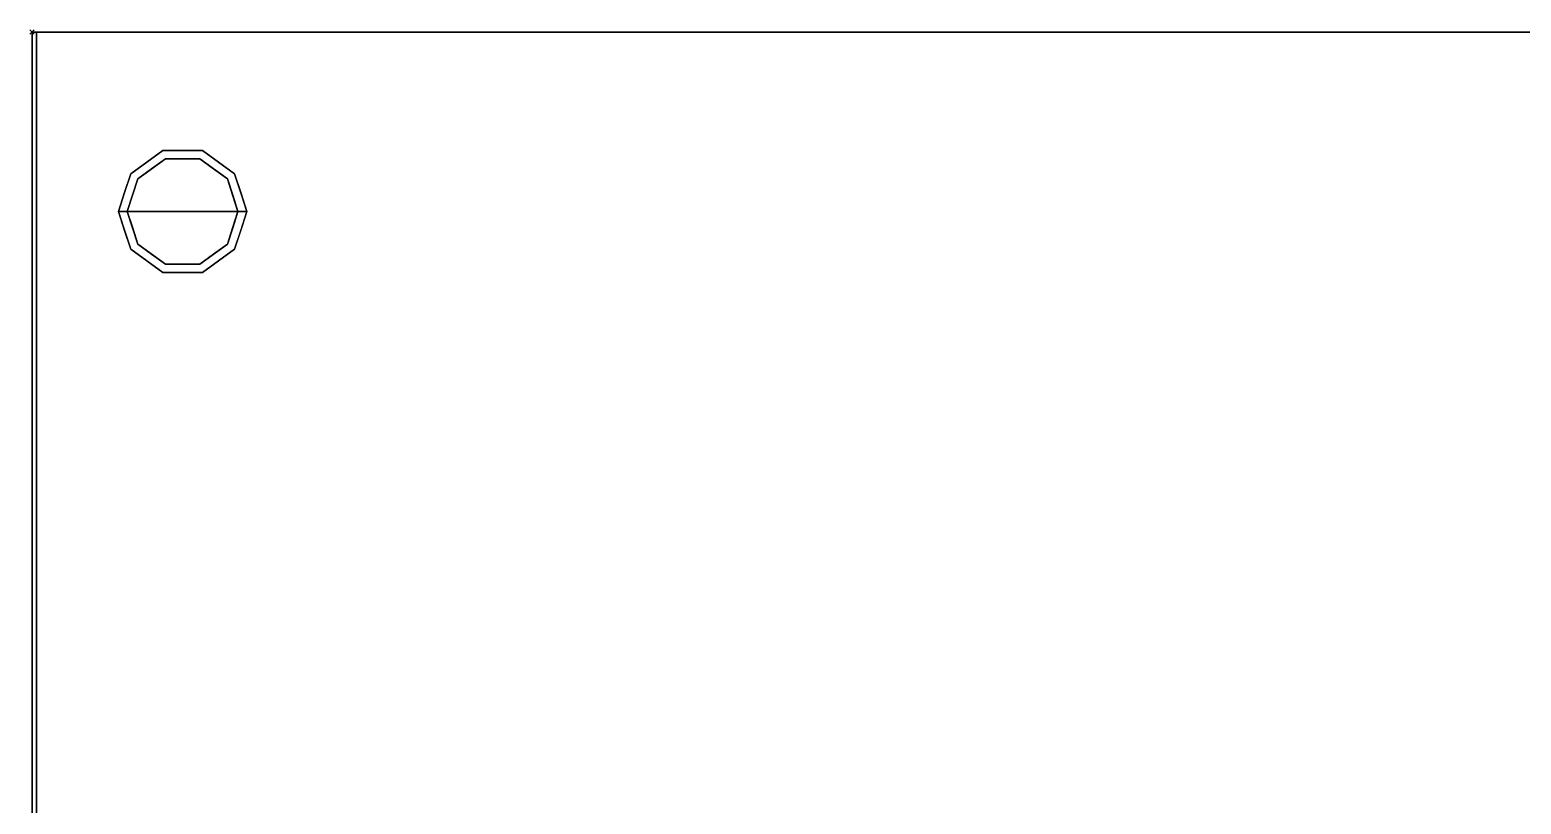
# Model space of a CAD drawing. Header units: millimetres. Extents: x -1 to 1346, y -1098 to 1.
# Drawn here: x -1 to 672, y -349 to 1 of the extents above; entities that cross this region are included whole.
import ezdxf

# ---------------------------------------------------------------- set-up
doc = ezdxf.new("R2010")
doc.units = ezdxf.units.MM
doc.header["$PDMODE"] = 3
doc.linetypes.add('NASCOSTA', pattern=[9.525, 6.35, -3.175])
for name, color, linetype in [('IQ_200_2D', 1, 'Continuous'), ('IQ_200_3D', 1, 'Continuous'), ('IQ_204_2D', 7, 'Continuous'), ('IQ_204_3D', 7, 'Continuous'), ('IQ_INS_3D', 3, 'Continuous')]:
    doc.layers.add(name, color=color, linetype=linetype)

msp = doc.modelspace()

# ---------------------------------------------------------------- linework, layer by layer
at = {"layer": 'IQ_200_2D'}
msp.add_lwpolyline([(0, 0), (1345, 0), (1345, -700), (0, -700)], close=True, dxfattribs=at)
at = {"layer": 'IQ_200_3D'}
for points in [[(1345, -700, 850), (0, -700, 850), (0, 0, 850), (1345, 0, 850)], [(1345, 0, 900), (0, 0, 900), (0, -700, 900), (1345, -700, 900)], [(1345, 0, 900), (0, 0, 900), (0, 0, 850), (1345, 0, 850)], [(0, -700, 900), (0, 0, 900), (0, 0, 850), (0, -700, 850)], [(1343, -645, 150), (2, -645, 150), (2, 0, 150), (1343, 0, 150)], [(1343, 0, 150), (2, 0, 150), (2, 0, 850), (1343, 0, 850)]]:
    msp.add_3dface(points, dxfattribs=at)
for points, invisible_edges in [([(2, -645, 198), (2, -695, 850), (2, 0, 850), (2, 0, 150)], 9), ([(2, -645, 150), (2, -645, 198), (2, 0, 150)], 2)]:
    msp.add_3dface(points, dxfattribs=dict(at, invisible_edges=invisible_edges))
at = {"layer": 'IQ_204_2D', "color": 7, "linetype": 'NASCOSTA', "ltscale": 10}
msp.add_lwpolyline([(2, 0), (1343, 0), (1343, -645), (2, -645)], close=True, dxfattribs=at)
at = {"layer": 'IQ_204_3D'}
for points, invisible_edges in [([(44.54, -63.95, 25), (59.04, -53.42, 25), (60.27, -57.22, 25), (47.77, -66.31, 25)], 10), ([(51.79, -58.69, 150), (59.04, -53.42, 150), (59.04, -53.42, 25), (51.79, -58.69, 25)], 10), ([(68, -53.42, 25), (59.04, -53.42, 25), (59.04, -53.42, 150), (68, -53.42, 150)], 10), ([(59.04, -53.42, 25), (76.96, -53.42, 25), (75.73, -57.22, 25), (60.27, -57.22, 25)], 10), ([(76.96, -53.42, 25), (68, -53.42, 25), (68, -53.42, 150), (76.96, -53.42, 150)], 10), ([(75.73, -57.22, 25), (76.96, -53.42, 25), (91.46, -63.95, 25), (88.23, -66.31, 25)], 5), ([(76.96, -53.42, 150), (84.21, -58.69, 150), (84.21, -58.69, 25), (76.96, -53.42, 25)], 10), ([(60.27, -57.22), (68, -81), (43, -81), (47.77, -66.31)], 1), ([(44.54, -63.95, 150), (51.79, -58.69, 150), (51.79, -58.69, 25), (44.54, -63.95, 25)], 10), ([(54.02, -61.76), (54.02, -61.76, 25), (60.27, -57.22, 25), (60.27, -57.22)], 5), ([(60.27, -57.22), (60.27, -57.22, 25), (68, -57.22, 25), (68, -57.22)], 5), ([(68, -81), (68, -81), (60.27, -57.22), (75.73, -57.22)], 11), ([(68, -57.22), (68, -57.22, 25), (75.73, -57.22, 25), (75.73, -57.22)], 5), ([(93, -81), (68, -81), (75.73, -57.22), (88.23, -66.31)], 2), ([(81.98, -61.76), (75.73, -57.22), (75.73, -57.22, 25), (81.98, -61.76, 25)], 10), ([(91.46, -63.95, 25), (84.21, -58.69, 25), (84.21, -58.69, 150), (91.46, -63.95, 150)], 10), ([(39, -81, 25), (44.54, -63.95, 25), (47.77, -66.31, 25), (43, -81, 25)], 2), ([(44.54, -63.95, 25), (41.77, -72.48, 25), (41.77, -72.48, 150), (44.54, -63.95, 150)], 10), ([(45.39, -73.65), (45.39, -73.65, 25), (47.77, -66.31, 25), (47.77, -66.31)], 5), ([(47.77, -66.31), (47.77, -66.31, 25), (54.02, -61.76, 25), (54.02, -61.76)], 5), ([(88.23, -66.31), (81.98, -61.76), (81.98, -61.76, 25), (88.23, -66.31, 25)], 10), ([(88.23, -66.31, 25), (91.46, -63.95, 25), (97, -81, 25), (93, -81, 25)], 1), ([(90.68, -73.87), (90.68, -73.87), (88.23, -66.31), (90.61, -73.65, 25)], 13), ([(88.23, -66.31, 25), (88.23, -66.31, 25), (90.61, -73.65, 25), (88.23, -66.31)], 13), ([(91.46, -63.95, 25), (91.46, -63.95, 25), (91.46, -63.95, 150), (93.07, -68.92, 25)], 6), ([(94.23, -72.48, 150), (94.23, -72.48, 150), (93.07, -68.92, 25), (91.46, -63.95, 150)], 6), ([(41.77, -72.48, 150), (41.77, -72.48, 25), (39, -81, 25), (39, -81, 150)], 1), ([(43, -81), (43, -81, 25), (45.39, -73.65, 25), (45.39, -73.65)], 4), ([(90.61, -73.65, 25), (90.61, -73.65, 25), (93, -81, 25), (90.68, -73.87)], 13), ([(93, -81, 25), (93, -81, 25), (93, -81), (90.68, -73.87)], 9), ([(94.23, -72.48, 150), (94.23, -72.48, 150), (94.69, -73.88, 25), (93.07, -68.92, 25)], 11), ([(94.23, -72.48, 150), (94.23, -72.48, 150), (97, -81, 150), (94.69, -73.88, 25)], 13), ([(97, -81, 150), (97, -81, 150), (97, -81, 25), (94.69, -73.88, 25)], 9), ([(39, -81, 150), (39, -81, 150), (39, -81, 25), (41.31, -88.12, 25)], 9), ([(41.77, -89.52, 150), (41.77, -89.52, 150), (39, -81, 150), (41.31, -88.12, 25)], 13), ([(39, -81, 25), (43, -81, 25), (47.77, -95.69, 25), (44.54, -98.05, 25)], 4), ([(45.39, -88.35, 25), (45.39, -88.35, 25), (43, -81, 25), (45.32, -88.13)], 13), ([(43, -81, 25), (43, -81, 25), (43, -81), (45.32, -88.13)], 9), ([(43, -81), (68, -81), (60.27, -104.78), (47.77, -95.69)], 2), ([(60.27, -104.78), (60.27, -104.78), (68, -81), (75.73, -104.78)], 6), ([(75.73, -104.78), (68, -81), (93, -81), (88.23, -95.69)], 1), ([(88.23, -95.69, 25), (93, -81, 25), (97, -81, 25), (91.46, -98.05, 25)], 8), ([(93, -81, 25), (93, -81, 25), (90.61, -88.35, 25), (90.68, -88.13)], 13), ([(90.68, -88.13), (90.68, -88.13), (93, -81), (93, -81, 25)], 9), ([(94.23, -89.52, 25), (94.23, -89.52, 25), (97, -81, 25), (94.69, -88.12, 150)], 13), ([(97, -81, 150), (97, -81, 150), (94.69, -88.12, 150), (97, -81, 25)], 4), ([(41.77, -89.52, 150), (41.77, -89.52, 150), (41.31, -88.12, 25), (42.93, -93.08, 25)], 11), ([(41.77, -89.52, 150), (41.77, -89.52, 150), (42.93, -93.08, 25), (44.54, -98.05, 150)], 6), ([(44.54, -98.05, 25), (44.54, -98.05, 25), (44.54, -98.05, 150), (42.93, -93.08, 25)], 6), ([(45.32, -88.13), (45.32, -88.13), (47.77, -95.69), (45.39, -88.35, 25)], 13), ([(47.77, -95.69, 25), (47.77, -95.69, 25), (45.39, -88.35, 25), (47.77, -95.69)], 13), ([(90.68, -88.13), (90.68, -88.13), (90.61, -88.35, 25), (88.23, -95.69)], 6), ([(88.23, -95.69), (88.23, -95.69), (90.61, -88.35, 25), (88.23, -95.69, 25)], 11), ([(94.23, -89.52, 25), (94.23, -89.52, 25), (93.07, -93.08, 150), (91.46, -98.05, 25)], 6), ([(91.46, -98.05, 150), (91.46, -98.05, 150), (91.46, -98.05, 25), (93.07, -93.08, 150)], 6), ([(94.23, -89.52, 25), (94.23, -89.52, 25), (94.69, -88.12, 150), (93.07, -93.08, 150)], 11), ([(44.54, -98.05, 25), (47.77, -95.69, 25), (60.27, -104.78, 25), (59.04, -108.58, 25)], 5), ([(51.79, -103.31, 150), (44.54, -98.05, 150), (44.54, -98.05, 25), (51.79, -103.31, 25)], 10), ([(47.77, -95.69, 25), (47.77, -95.69), (54.02, -100.24), (54.02, -100.24, 25)], 5), ([(54.02, -100.24, 25), (54.02, -100.24), (60.27, -104.78), (60.27, -104.78, 25)], 5), ([(75.73, -104.78, 25), (88.23, -95.69, 25), (91.46, -98.05, 25), (76.96, -108.58, 25)], 10), ([(75.73, -104.78, 25), (75.73, -104.78), (81.98, -100.24), (81.98, -100.24, 25)], 5), ([(88.23, -95.69), (88.23, -95.69, 25), (81.98, -100.24, 25), (81.98, -100.24)], 5), ([(84.21, -103.31, 25), (91.46, -98.05, 25), (91.46, -98.05, 150), (84.21, -103.31, 150)], 10), ([(51.79, -103.31, 25), (59.04, -108.58, 25), (59.04, -108.58, 150), (51.79, -103.31, 150)], 10), ([(59.04, -108.58, 25), (60.27, -104.78, 25), (75.73, -104.78, 25), (76.96, -108.58, 25)], 5), ([(60.27, -104.78), (68, -104.78), (75.73, -104.78, 25), (68, -104.78, 25)], 10), ([(68, -104.78, 25), (68, -104.78, 25), (60.27, -104.78, 25), (60.27, -104.78)], 13), ([(75.73, -104.78, 25), (75.73, -104.78, 25), (68, -104.78), (75.73, -104.78)], 11), ([(76.96, -108.58, 25), (84.21, -103.31, 25), (84.21, -103.31, 150), (76.96, -108.58, 150)], 10), ([(68, -108.58, 150), (59.04, -108.58, 150), (59.04, -108.58, 25), (68, -108.58, 25)], 10), ([(68, -108.58, 25), (76.96, -108.58, 25), (76.96, -108.58, 150), (68, -108.58, 150)], 10)]:
    msp.add_3dface(points, dxfattribs=dict(at, invisible_edges=invisible_edges))
at = {"layer": 'IQ_INS_3D'}
msp.add_point((0, 0), dxfattribs=at)

doc.saveas('drawing.dxf')
